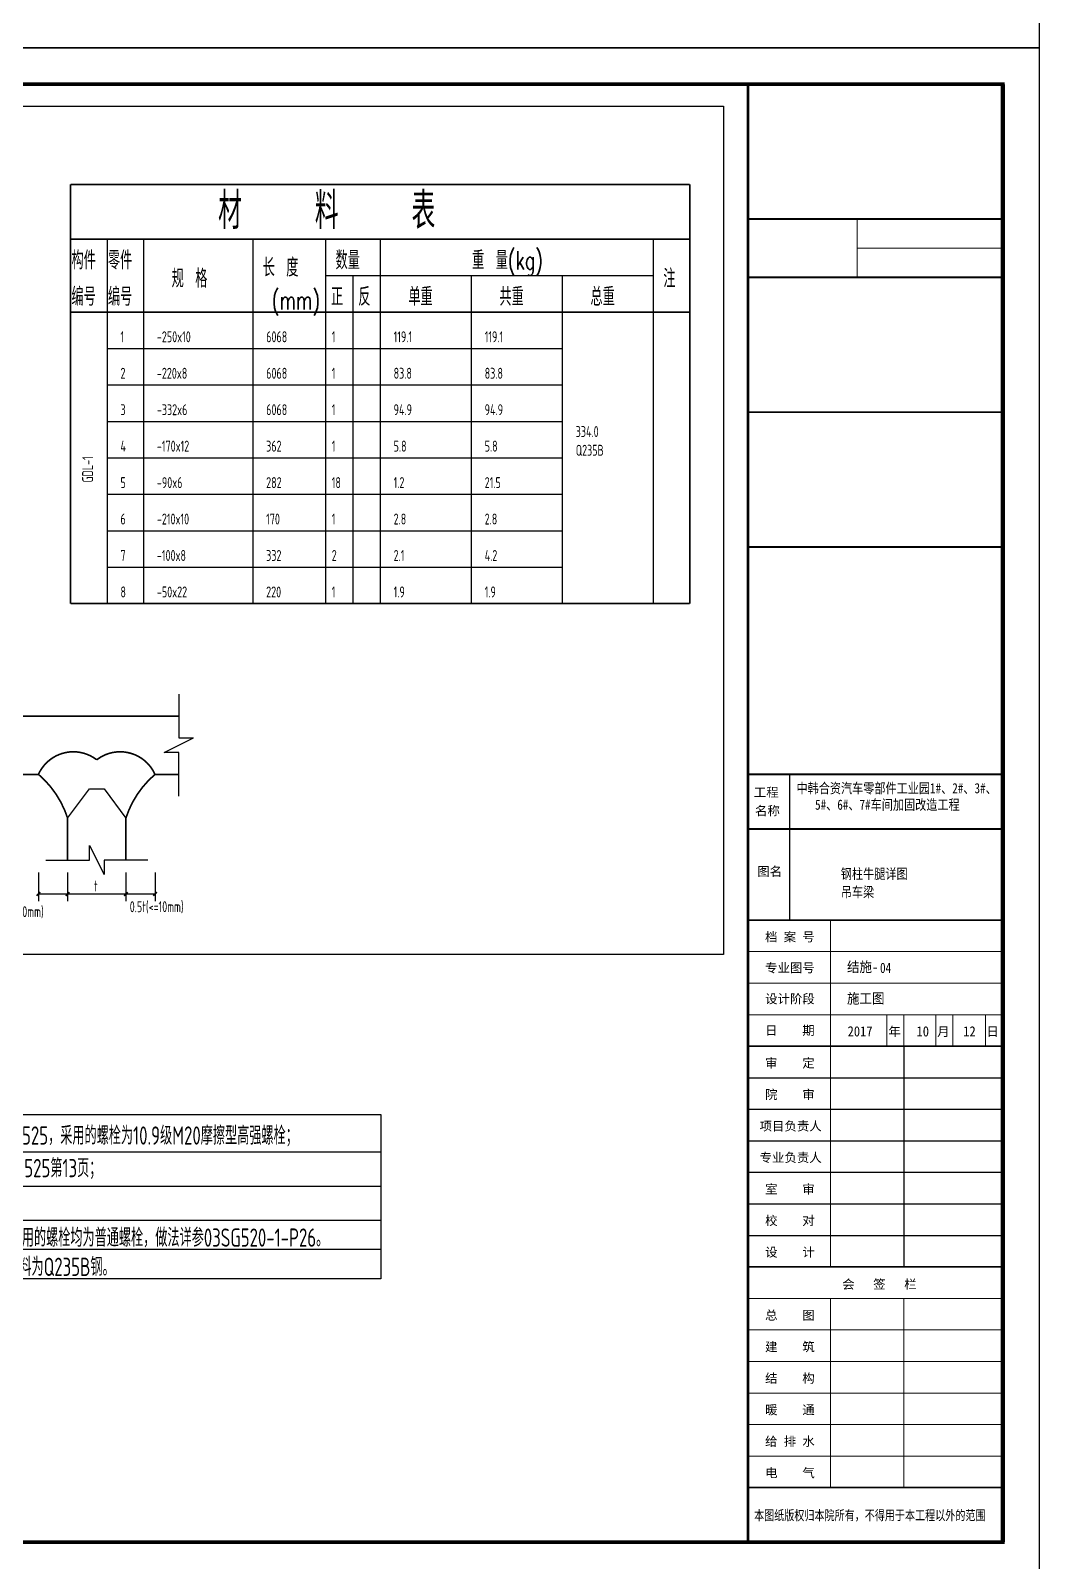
# Model space of a CAD drawing. Extents: x 10220221 to 10320221, y -710711 to -416711.
# Drawn here: x 10292524 to 10320221, y -584241 to -542241 of the extents above; entities that cross this region are included whole.
import ezdxf

# ---------------------------------------------------------------- set-up
doc = ezdxf.new("R2010")
doc.units = 0
doc.header["$LTSCALE"] = 1000
doc.header["$MEASUREMENT"] = 0
doc.linetypes.add('2', pattern=[5, 1.5, -1, 1.5, -1])
doc.linetypes.add('34', pattern=[0])
doc.layers.get('0').update_dxf_attribs({"color": 2})
for name, color, linetype in [('100', 4, 'Continuous'), ('320', 2, 'Continuous'), ('330', 253, '2'), ('PUB_DIM', 3, 'Continuous'), ('PUB_TITLE', 4, 'Continuous'), ('尺寸标注', 253, 'Continuous'), ('附图框', 251, 'Continuous')]:
    doc.layers.add(name, color=color, linetype=linetype)
doc.layers.add('图签', color=130, linetype='Continuous', lineweight=20)
doc.styles.add('HZ', font='txt', dxfattribs={"width": 0.7, "height": 5, "bigfont": 'STF:宋体'})
doc.styles.add('TSSD', font='tssdeng.shx', dxfattribs={"width": 0.7, "height": 300, "bigfont": 'tssdchn.shx'})
doc.styles.add('图签字', font='SimSun.ttf', dxfattribs={"height": 250})

# ---------------------------------------------------------------- blocks, each defined once
blk = doc.blocks.new('$titleblk$00000195')
at = {"color": 4}
for p, q in [((-58.64, 210.65), (-58.64, 170.65)), ((-27.25, 136.05), (-27.25, 75.5)), ((-70, 127.4), (0, 127.4)), ((-70, 118.75), (0, 118.75)), ((-70, 110.1), (0, 110.1)), ((-70, 101.45), (0, 101.45)), ((-70, 92.8), (0, 92.8)), ((-70, 84.15), (0, 84.15))]:
    blk.add_line(p, q, dxfattribs=at)
at = {"color": 4, "const_width": 0.5}
blk.add_lwpolyline([(0, 310), (-70, 310)], dxfattribs=at)
at = {"layer": '图签', "color": 4}
for p, q in [((-40.03, 363), (-40.03, 347)), ((0, 355), (-40.03, 355)), ((-70, 162), (0, 162)), ((0, 153.35), (-70, 153.35)), ((-70, 144.7), (0, 144.7)), ((-52.32, 144.7), (-4.76, 144.7)), ((-47.32, 136.05), (-47.32, 144.7)), ((-31.92, 144.7), (-31.92, 136.05)), ((-27.25, 144.7), (-27.25, 136.05)), ((-18.46, 144.7), (-18.46, 136.05)), ((-13.8, 144.7), (-13.8, 136.05)), ((-4.76, 144.7), (-4.76, 136.05)), ((-4.76, 144.7), (-4.76, 136.05)), ((-47.32, 75.5), (-47.32, 136.05)), ((-4.76, 136.05), (-30.73, 136.05)), ((-27.25, 136.05), (-27.25, 75.5)), ((-70, 75.5), (0, 75.5)), ((-30.73, 75.5), (-52.32, 75.5)), ((-70, 66.85), (0, 66.85)), ((-47.32, 14.95), (-47.32, 66.85)), ((-47.32, 66.85), (-30.73, 66.85)), ((-27.25, 66.85), (-27.25, 14.95)), ((-27.25, 66.85), (-27.25, 14.95)), ((-70, 58.2), (0, 58.2)), ((-70, 49.55), (0, 49.55)), ((-70, 40.9), (0, 40.9)), ((-70, 32.25), (0, 32.25)), ((-70, 23.6), (0, 23.6)), ((-30.73, 14.95), (-47.32, 14.95))]:
    blk.add_line(p, q, dxfattribs=at)
at = {"layer": '图签'}
blk.add_line((-47.32, 136.05), (-47.32, 170.65), dxfattribs=at)
at = {"layer": '图签', "color": 4, "const_width": 0.8}
blk.add_lwpolyline([(-70, 400), (0, 400), (0, 0), (-70, 0), (-70, 400)], close=True, dxfattribs=at)
at = {"layer": '图签', "color": 4}
for points, const_width in [([(0, 0), (0, 400)], 1.2), ([(0, 363), (-70, 363)], 0.5), ([(0, 347), (-70, 347)], 0.5), ([(0, 273), (-70, 273)], 0.5), ([(0, 210.65), (-70, 210.65)], 0.5), ([(0, 195.65), (-70, 195.65)], 0.5), ([(0, 170.65), (-70, 170.65)], 0.5), ([(0, 136.05), (-70, 136.05)], 0.5), ([(-70, 75.5), (0, 75.5)], 0.5), ([(-70, 75.5), (0, 75.5)], 0.5), ([(-70, 14.95), (0, 14.95)], 0.5)]:
    blk.add_lwpolyline(points, dxfattribs=dict(at, const_width=const_width))
at = {"linetype": 'Continuous', "style": '图签字'}
for s, p in [('工程', (-68.41, 204.48)), ('名称', (-68.08, 199.42)), ('图名', (-67.46, 182.77)), ('档 案 号', (-65.31, 164.8)), ('专业图号', (-65.31, 156.31)), ('设计阶段', (-65.31, 147.8)), ('日    期', (-65.31, 139.15)), ('年', (-31.46, 138.84)), ('月', (-18.05, 138.84)), ('日', (-4.55, 138.84)), ('审    定', (-65.31, 130.2)), ('院    审', (-65.31, 121.55)), ('项目负责人', (-66.82, 112.9)), ('专业负责人', (-66.82, 104.25)), ('室    审', (-65.31, 95.6)), ('校    对', (-65.31, 86.95)), ('设    计', (-65.31, 78.3)), ('会   签   栏', (-44.14, 69.49)), ('总    图', (-65.31, 61)), ('建    筑', (-65.31, 52.35)), ('结    构', (-65.31, 43.7)), ('暖    通', (-65.31, 35.05)), ('给 排 水', (-65.31, 26.4)), ('电    气', (-65.29, 17.75))]:
    blk.add_text(s, height=2.5, dxfattribs=at).set_placement(p)
at = {"color": 1, "linetype": 'Continuous', "style": '图签字', "width": 0.75}
blk.add_text('本图纸版权归本院所有，不得用于本工程以外的范围', height=2.7, dxfattribs=at).set_placement((-68.33, 6.02))
at = {"layer": 'PUB_DIM', "color": 1, "linetype": 'ByBlock', "style": '图签字'}
for s, width, p in [('中韩合资汽车零部件工业园1#、2#、3#、', 0.8, (-56.69, 205.44)), ('5#、6#、7#车间加固改造工程', 0.8, (-51.59, 200.92)), ('2017', 0.9, (-42.66, 138.73)), ('10', 0.9, (-23.74, 138.73)), ('12', 0.9, (-10.91, 138.73))]:
    blk.add_text(s, height=2.8, dxfattribs=dict(at, width=width)).set_placement(p)
at = {"layer": 'PUB_DIM', "linetype": 'ByBlock', "style": '图签字', "width": 0.9}
for s, p in [('结施-', (-42.83, 156.41)), ('施工图', (-42.83, 147.76))]:
    blk.add_text(s, height=2.8, dxfattribs=at).set_placement(p)

msp = doc.modelspace()

# ---------------------------------------------------------------- linework, layer by layer
at = {"linetype": 'ByBlock', "ltscale": 0.01}
for p, q in [((10286203, -571976), (10302143, -571976)), ((10302143, -571976), (10302143, -576485)), ((10286203, -573005), (10302143, -573005)), ((10286203, -573942), (10302143, -573942)), ((10286203, -574880), (10302143, -574880)), ((10302143, -575683), (10286203, -575683)), ((10302143, -576485), (10286203, -576485))]:
    msp.add_line(p, q, dxfattribs=at)
at = {"layer": '100'}
for p, q in [((10294622, -547963), (10294622, -548962)), ((10295622, -547963), (10295622, -548962)), ((10298622, -547963), (10298622, -548962)), ((10300622, -547963), (10300622, -548962)), ((10302122, -547963), (10302122, -548962)), ((10309621, -547963), (10309621, -548962)), ((10295622, -548962), (10295622, -549962)), ((10298622, -548962), (10298622, -549962)), ((10300622, -548962), (10309621, -548962)), ((10300622, -548962), (10300622, -549962)), ((10301372, -548962), (10301372, -549962)), ((10302122, -548962), (10302122, -549962)), ((10304621, -548962), (10304621, -549962)), ((10307121, -548962), (10307121, -549962)), ((10309621, -548962), (10309621, -549962)), ((10293622, -549962), (10310621, -549962)), ((10294622, -549962), (10294622, -557962)), ((10295622, -549962), (10295622, -557962)), ((10298622, -549962), (10298622, -557962)), ((10300622, -549962), (10300622, -557962)), ((10301372, -549962), (10301372, -557962)), ((10302122, -549962), (10302122, -557962)), ((10304621, -549962), (10304621, -557962)), ((10307121, -549962), (10307121, -557962)), ((10309621, -549962), (10309621, -557962)), ((10294622, -550962), (10307121, -550962)), ((10294622, -551962), (10307121, -551962)), ((10294622, -552962), (10307121, -552962)), ((10294622, -553962), (10307121, -553962)), ((10294622, -554962), (10307121, -554962)), ((10294622, -555962), (10307121, -555962)), ((10294622, -556962), (10307121, -556962))]:
    msp.add_line(p, q, dxfattribs=at)
at = {"layer": '100', "linetype": 'ByBlock'}
msp.add_line((10294622, -548962), (10294622, -549962), dxfattribs=at)
at = {"layer": '100', "const_width": 45}
for points in [[(10293622, -546463), (10310621, -546463)], [(10293622, -546463), (10293622, -547963)], [(10310621, -546463), (10310621, -547963)], [(10293622, -547963), (10310621, -547963)], [(10293622, -547963), (10293622, -548962)], [(10310621, -547963), (10310621, -548962)], [(10293622, -548962), (10293622, -549962)], [(10310621, -548962), (10310621, -549962)], [(10293622, -549962), (10310621, -549962)], [(10293622, -549962), (10293622, -557962)], [(10310621, -549962), (10310621, -557962)], [(10293622, -557962), (10310621, -557962)]]:
    msp.add_lwpolyline(points, dxfattribs=at)
at = {"layer": '320', "color": 2, "linetype": 'ByBlock'}
for p, q in [((10293540, -563847), (10294140, -563047)), ((10294140, -563047), (10294540, -563047)), ((10294540, -563047), (10295140, -563847))]:
    msp.add_line(p, q, dxfattribs=at)
at = {"layer": '330', "linetype": 'ByBlock'}
for p, q in [((10296594, -560447), (10296594, -561647)), ((10296194, -562047), (10296994, -561647)), ((10296594, -561647), (10296994, -561647)), ((10296594, -562047), (10296194, -562047)), ((10296594, -563247), (10296594, -562047)), ((10294140, -564997), (10294140, -564597)), ((10294140, -564597), (10294540, -565397)), ((10292940, -564997), (10294140, -564997)), ((10295740, -564997), (10294540, -564997)), ((10294540, -564997), (10294540, -565397))]:
    msp.add_line(p, q, dxfattribs=at)
at = {"layer": '330', "color": 2, "linetype": 'ByBlock', "const_width": 45}
for points in [[(10291707, -561047), (10296594, -561047)], [(10291707, -562647), (10292740, -562647)], [(10295940, -562647), (10296594, -562647)], [(10293540, -563847), (10293540, -564997)], [(10295140, -563847), (10295140, -564997)]]:
    msp.add_lwpolyline(points, dxfattribs=at)
at = {"layer": '330', "linetype": 'ByBlock', "const_width": 45}
for points in [[(10294340, -562247, 0.485071), (10292740, -562647, 0.485071)], [(10295940, -562647, 0.485071), (10294340, -562247, 0.485071)], [(10293540, -563847, 0.138675), (10292740, -562647, 0.138675)], [(10295940, -562647, 0.138675), (10295140, -563847, 0.138675)]]:
    msp.add_lwpolyline(points, format="xyb", dxfattribs=at)
at = {"layer": 'PUB_TITLE'}
for points in [[(10220221, -542711), (10320221, -542711), (10320221, -500711), (10220221, -500711)], [(10220221, -584711), (10320221, -584711), (10320221, -542711), (10220221, -542711)]]:
    msp.add_lwpolyline(points, close=True, dxfattribs=at)
at = {"layer": 'PUB_TITLE', "const_width": 100}
msp.add_lwpolyline([(10222721, -583711), (10319221, -583711), (10319221, -543711), (10222721, -543711)], close=True, dxfattribs=at)
at = {"layer": '尺寸标注', "linetype": 'ByBlock'}
for p, q in [((10292740, -565343), (10292740, -566129)), ((10293540, -565343), (10293540, -566129)), ((10295140, -565343), (10295140, -566129)), ((10295940, -565343), (10295940, -566129)), ((10292740, -565929), (10293540, -565929)), ((10293540, -565929), (10295140, -565929)), ((10295140, -565929), (10295940, -565929))]:
    msp.add_line(p, q, dxfattribs=at)
at = {"layer": '尺寸标注', "linetype": 'ByBlock', "const_width": 45}
for points in [[(10292690, -565979), (10292790, -565879)], [(10293490, -565979), (10293590, -565879)], [(10295090, -565979), (10295190, -565879)], [(10295890, -565979), (10295990, -565879)]]:
    msp.add_lwpolyline(points, dxfattribs=at)
at = {"layer": '附图框'}
msp.add_lwpolyline([(10265749, -544314), (10311550, -544314), (10311550, -567594), (10265749, -567594)], close=True, dxfattribs=at)

# ---------------------------------------------------------------- block references
at = {"layer": 'PUB_TITLE', "color": 1, "xscale": 100, "yscale": 100, "zscale": 100}
msp.add_blockref('$titleblk$00000195', (10319221, -583711), dxfattribs=at)

# ---------------------------------------------------------------- texts
at = {"linetype": '34', "style": 'TSSD', "width": 0.7}
for s, p in [('1、吊车梁与钢柱的连接参国标图集05G525，采用的螺栓为10.9级M20摩擦型高强螺栓；', (10286368, -572807)), ('2、吊车梁与轨道的连接参国标图集05G525第13页；', (10286368, -573701)), ('4、吊车梁下翼缘和吊车梁之间连接所采用的螺栓均为普通螺栓，做法详参03SG520-1-P26。', (10286368, -575607)), ('5.未注明的孔为d=21.5mm，吊车梁材料为Q235B钢。', (10286368, -576409))]:
    msp.add_text(s, height=500.99, dxfattribs=at).set_placement(p)
at = {"layer": '100'}
for s, height, style, width, p in [('材   料   表', 1000, 'HZ', 0.688477, (10297672, -547683)), ('1', 300, 'TSSD', 0.7, (10294992, -550792)), ('-250x10', 300, 'TSSD', 0.7, (10295992, -550792)), ('6068', 300, 'TSSD', 0.7, (10298992, -550792)), ('1', 300, 'TSSD', 0.7, (10300792, -550792)), ('119.1', 300, 'TSSD', 0.7, (10302491, -550792)), ('119.1', 300, 'TSSD', 0.7, (10304991, -550792)), ('2', 300, 'TSSD', 0.7, (10294992, -551792)), ('-220x8', 300, 'TSSD', 0.7, (10295992, -551792)), ('6068', 300, 'TSSD', 0.7, (10298992, -551792)), ('1', 300, 'TSSD', 0.7, (10300792, -551792)), ('83.8', 300, 'TSSD', 0.7, (10302491, -551792)), ('83.8', 300, 'TSSD', 0.7, (10304991, -551792)), ('3', 300, 'TSSD', 0.7, (10294992, -552792)), ('-332x6', 300, 'TSSD', 0.7, (10295992, -552792)), ('6068', 300, 'TSSD', 0.7, (10298992, -552792)), ('1', 300, 'TSSD', 0.7, (10300792, -552792)), ('94.9', 300, 'TSSD', 0.7, (10302491, -552792)), ('94.9', 300, 'TSSD', 0.7, (10304991, -552792)), ('334.0', 300, 'TSSD', 0.7, (10307491, -553392)), ('4', 300, 'TSSD', 0.7, (10294992, -553792)), ('-170x12', 300, 'TSSD', 0.7, (10295992, -553792)), ('362', 300, 'TSSD', 0.7, (10298992, -553792)), ('1', 300, 'TSSD', 0.7, (10300792, -553792)), ('5.8', 300, 'TSSD', 0.7, (10302491, -553792)), ('5.8', 300, 'TSSD', 0.7, (10304991, -553792)), ('Q235B', 300, 'TSSD', 0.7, (10307491, -553905)), ('5', 300, 'TSSD', 0.7, (10294992, -554792)), ('-90x6', 300, 'TSSD', 0.7, (10295992, -554792)), ('282', 300, 'TSSD', 0.7, (10298992, -554792)), ('18', 300, 'TSSD', 0.7, (10300792, -554792)), ('1.2', 300, 'TSSD', 0.7, (10302491, -554792)), ('21.5', 300, 'TSSD', 0.7, (10304991, -554792)), ('6', 300, 'TSSD', 0.7, (10294992, -555792)), ('-210x10', 300, 'TSSD', 0.7, (10295992, -555792)), ('170', 300, 'TSSD', 0.7, (10298992, -555792)), ('1', 300, 'TSSD', 0.7, (10300792, -555792)), ('2.8', 300, 'TSSD', 0.7, (10302491, -555792)), ('2.8', 300, 'TSSD', 0.7, (10304991, -555792)), ('7', 300, 'TSSD', 0.7, (10294992, -556792)), ('-100x8', 300, 'TSSD', 0.7, (10295992, -556792)), ('332', 300, 'TSSD', 0.7, (10298992, -556792)), ('2', 300, 'TSSD', 0.7, (10300792, -556792)), ('2.1', 300, 'TSSD', 0.7, (10302491, -556792)), ('4.2', 300, 'TSSD', 0.7, (10304991, -556792)), ('8', 300, 'TSSD', 0.7, (10294992, -557792)), ('-50x22', 300, 'TSSD', 0.7, (10295992, -557792)), ('220', 300, 'TSSD', 0.7, (10298992, -557792)), ('1', 300, 'TSSD', 0.7, (10300792, -557792)), ('1.9', 300, 'TSSD', 0.7, (10302491, -557792)), ('1.9', 300, 'TSSD', 0.7, (10304991, -557792))]:
    msp.add_text(s, height=height, dxfattribs=dict(at, style=style, width=width)).set_placement(p)
at = {"layer": '100', "linetype": 'ByBlock', "style": 'HZ', "width": 0.702848}
for s, p in [('构件', (10293647, -548791)), ('零件', (10294647, -548791)), ('长 度', (10298897, -548991)), ('数量', (10300897, -548791)), ('重 量(kg)', (10304646, -548791)), ('规 格', (10296397, -549291)), ('注', (10309896, -549291)), ('编号', (10293647, -549791)), ('编号', (10294647, -549791)), ('(mm)', (10299147, -549891)), ('正', (10300772, -549791)), ('反', (10301522, -549791)), ('单重', (10302896, -549791)), ('共重', (10305396, -549791)), ('总重', (10307896, -549791))]:
    msp.add_text(s, height=500, dxfattribs=at).set_placement(p)
at = {"layer": '100', "style": 'TSSD', "width": 0.7}
msp.add_text('GDL-1', height=300, rotation=90, dxfattribs=at).set_placement((10294240, -554642))
at = {"layer": 'PUB_DIM', "color": 1, "linetype": 'ByBlock', "style": '图签字', "width": 0.8}
for s, p in [('钢柱牛腿详图', (10314769, -565515)), ('吊车梁', (10314769, -566015)), ('04', (10315846, -568096))]:
    msp.add_text(s, height=280, dxfattribs=at).set_placement(p)
at = {"layer": '尺寸标注', "linetype": 'ByBlock', "style": 'TSSD', "width": 0.7}
for s, p in [('t', (10294260, -565859)), ('0.5t(<=10mm)', (10295246, -566429)), ('0.5t(<=10mm)', (10291404, -566565))]:
    msp.add_text(s, height=300, dxfattribs=at).set_placement(p)

doc.saveas('drawing.dxf')
